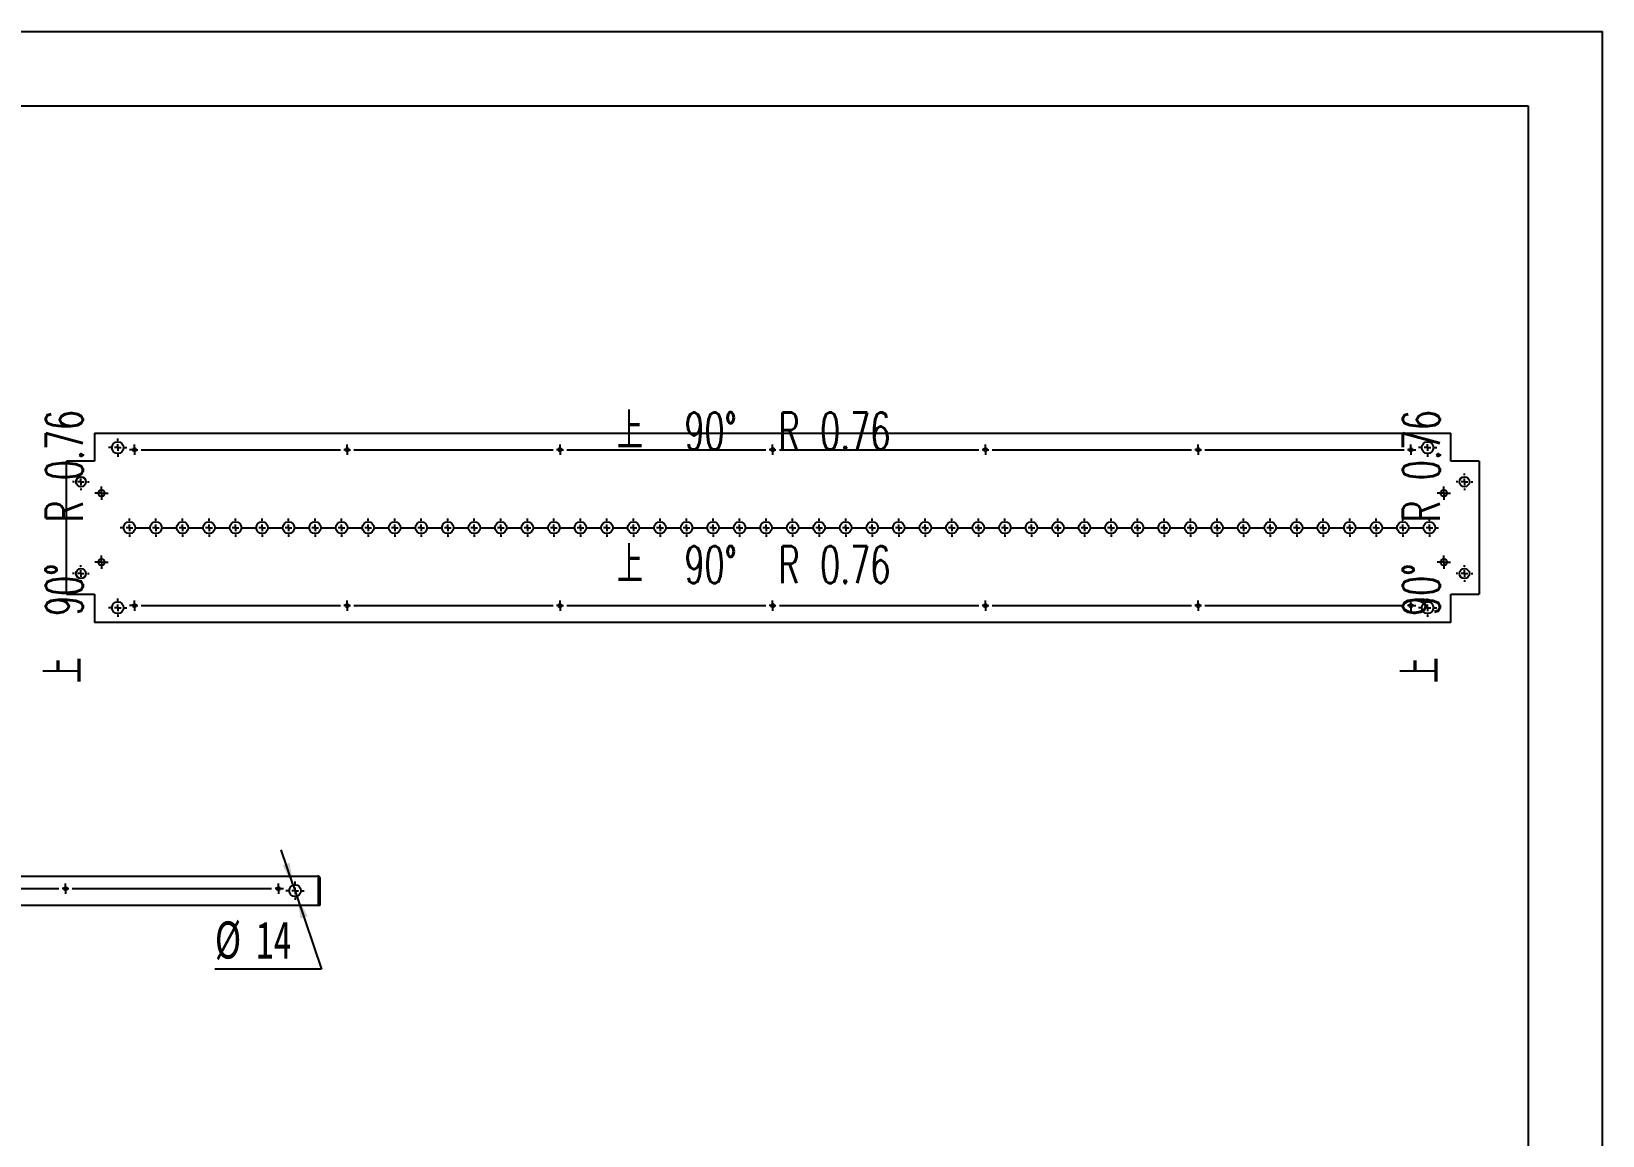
# Model space of a CAD drawing. Extents: x 0 to 3739, y 0 to 2644.
# Drawn here: x 1859 to 3739, y 1322 to 2644 of the extents above; entities that cross this region are included whole.
import ezdxf

# ---------------------------------------------------------------- set-up
doc = ezdxf.new("R2010")
doc.units = 0
doc.header["$LTSCALE"] = 8.902384
doc.layers.get('0').update_dxf_attribs({"linetype": 'CONTINUOUS'})
doc.layers.add('粗实线', color=7, linetype='CONTINUOUS')
doc.layers.add('细实线', color=7, linetype='CONTINUOUS')
doc.styles.add('SLDTEXTSTYLE6', font='TXT', dxfattribs={"width": 0.7})
doc.styles.add('SLDTEXTSTYLE7', font='TXT', dxfattribs={"width": 0.628571, "bigfont": 'bigfont'})
doc.dimstyles.new('SLDDIMSTYLE2', dxfattribs={"dimtxt": 44.511919, "dimasz": 26.707151, "dimexe": 0, "dimexo": 0.0625, "dimgap": 11.12798, "dimtad": 0, "dimtih": 1, "dimtoh": 1, "dimdec": 1, "dimrnd": 1e-09, "dimzin": 12, "dimtxsty": 'SLDTEXTSTYLE6', "dimsah": 1, "dimcen": 0, "dimazin": 3, "dimtfac": 1, "dimtdec": 1, "dimtmove": 0, "dimatfit": 3, "dimtolj": 1, "dimtzin": 12})

# ---------------------------------------------------------------- blocks, each defined once
blk = doc.blocks.new('_D_17')
at = {"layer": '细实线'}
for p, q in [((2172, 1621.8), (2157.7, 1664)), ((2172, 1621.8), (2176.4, 1608.6)), ((2176.4, 1608.6), (2205.9, 1521.1)), ((2205.9, 1521.1), (2078.2, 1521.1))]:
    blk.add_line(p, q, dxfattribs=at)
for points in [[(2172, 1621.8), (2167.7, 1648.6), (2159.2, 1645.7)], [(2176.4, 1608.6), (2180.8, 1581.8), (2189.2, 1584.7)]]:
    blk.add_solid(points, dxfattribs=at)
at = {"layer": '细实线', "char_height": 44.51, "attachment_point": 1, "style": 'SLDTEXTSTYLE6'}
for s, insert in [('%%c', (2078.2, 1578.5)), ('14', (2127.4, 1578.5))]:
    blk.add_mtext(s, dxfattribs=dict(at, insert=insert))
blk = doc.blocks.new('SW_CENTERMARKSYMBOL_8')
at = {"layer": '细实线', "color": 0}
for p, q in [((-8, 0), (-11, 0)), ((0, 0), (-4, 0)), ((0, 8), (0, 11)), ((0, 0), (0, 4)), ((0, 0), (0, -4)), ((0, 0), (4, 0)), ((8, 0), (11, 0)), ((0, -8), (0, -11))]:
    blk.add_line(p, q, dxfattribs=at)
blk = doc.blocks.new('SW_CENTERMARKSYMBOL_9')
at = {"layer": '细实线', "color": 0}
for p, q in [((-258.6, 0), (-260.7, 0)), ((-254.6, 0), (-258.6, 0)), ((-254.6, 4), (-254.6, 6.1)), ((-254.6, 0), (-254.6, 4)), ((-254.6, 0), (-254.6, -4)), ((-254.6, 0), (-250.6, 0)), ((-246.6, 0), (-8, 0)), ((0, 0), (-4, 0)), ((0, 4), (0, 6.1)), ((0, 0), (0, 4)), ((0, 0), (0, -4)), ((0, 0), (4, 0)), ((8, 0), (246.6, 0)), ((254.6, 0), (250.6, 0)), ((254.6, 4), (254.6, 6.1)), ((254.6, 0), (254.6, 4)), ((254.6, 0), (254.6, -4)), ((254.6, 0), (258.6, 0)), ((262.6, 0), (501.2, 0)), ((509.2, 0), (505.2, 0)), ((509.2, 4), (509.2, 6.1)), ((509.2, 0), (509.2, 4)), ((509.2, 0), (509.2, -4)), ((509.2, 0), (513.2, 0)), ((517.2, 0), (755.7, 0)), ((763.7, 0), (759.7, 0)), ((763.7, 4), (763.7, 6.1)), ((763.7, 0), (763.7, 4)), ((763.7, 0), (763.7, -4)), ((763.7, 0), (767.7, 0)), ((771.7, 0), (1010.3, 0)), ((1018.3, 0), (1014.3, 0)), ((1018.3, 4), (1018.3, 6.1)), ((1018.3, 0), (1018.3, 4)), ((1018.3, 0), (1018.3, -4)), ((1018.3, 0), (1022.3, 0)), ((1026.3, 0), (1264.9, 0)), ((1272.9, 0), (1268.9, 0)), ((1272.9, 4), (1272.9, 6.1)), ((1272.9, 0), (1272.9, 4)), ((1272.9, 0), (1272.9, -4)), ((1272.9, 0), (1276.9, 0)), ((1276.9, 0), (1279, 0)), ((-254.6, -4), (-254.6, -6.1)), ((0, -4), (0, -6.1)), ((254.6, -4), (254.6, -6.1)), ((509.2, -4), (509.2, -6.1)), ((763.7, -4), (763.7, -6.1)), ((1018.3, -4), (1018.3, -6.1)), ((1272.9, -4), (1272.9, -6.1))]:
    blk.add_line(p, q, dxfattribs=at)
blk = doc.blocks.new('SW_CENTERMARKSYMBOL_10')
at = {"layer": '细实线', "color": 0}
for p, q in [((-39.75, 0), (-42.75, 0)), ((-31.75, 0), (-35.75, 0)), ((-31.75, 8), (-31.75, 11)), ((-31.75, 0), (-31.75, 4)), ((-31.75, 0), (-31.75, -4)), ((-31.75, 0), (-27.75, 0)), ((-23.75, 0), (-8, 0)), ((0, 0), (-4, 0)), ((0, 8), (0, 11)), ((0, 0), (0, 4)), ((0, 0), (0, -4)), ((0, 0), (4, 0)), ((8, 0), (23.75, 0)), ((31.75, 0), (27.75, 0)), ((31.75, 8), (31.75, 11)), ((31.75, 0), (31.75, 4)), ((31.75, 0), (31.75, -4)), ((31.75, 0), (35.75, 0)), ((39.75, 0), (55.5, 0)), ((63.5, 0), (59.5, 0)), ((63.5, 8), (63.5, 11)), ((63.5, 0), (63.5, 4)), ((63.5, 0), (63.5, -4)), ((63.5, 0), (67.5, 0)), ((71.5, 0), (87.25, 0)), ((95.25, 0), (91.25, 0)), ((95.25, 8), (95.25, 11)), ((95.25, 0), (95.25, 4)), ((95.25, 0), (95.25, -4)), ((95.25, 0), (99.25, 0)), ((103.25, 0), (119, 0)), ((127, 0), (123, 0)), ((127, 8), (127, 11)), ((127, 0), (127, 4)), ((127, 0), (127, -4)), ((127, 0), (131, 0)), ((135, 0), (150.75, 0)), ((158.75, 0), (154.75, 0)), ((158.75, 8), (158.75, 11)), ((158.75, 0), (158.75, 4)), ((158.75, 0), (158.75, -4)), ((158.75, 0), (162.75, 0)), ((166.75, 0), (182.5, 0)), ((190.5, 0), (186.5, 0)), ((190.5, 8), (190.5, 11)), ((190.5, 0), (190.5, 4)), ((190.5, 0), (190.5, -4)), ((190.5, 0), (194.5, 0)), ((198.5, 0), (214.25, 0)), ((222.25, 0), (218.25, 0)), ((222.25, 8), (222.25, 11)), ((222.25, 0), (222.25, 4)), ((222.25, 0), (222.25, -4)), ((222.25, 0), (226.25, 0)), ((230.25, 0), (246, 0)), ((254, 0), (250, 0)), ((254, 8), (254, 11)), ((254, 0), (254, 4)), ((254, 0), (254, -4)), ((254, 0), (258, 0)), ((262, 0), (277.75, 0)), ((285.75, 0), (281.75, 0)), ((285.75, 8), (285.75, 11)), ((285.75, 0), (285.75, 4)), ((285.75, 0), (285.75, -4)), ((285.75, 0), (289.75, 0)), ((293.75, 0), (309.5, 0)), ((317.5, 0), (313.5, 0)), ((317.5, 8), (317.5, 11)), ((317.5, 0), (317.5, 4)), ((317.5, 0), (317.5, -4)), ((317.5, 0), (321.5, 0)), ((325.5, 0), (341.25, 0)), ((349.25, 0), (345.25, 0)), ((349.25, 8), (349.25, 11)), ((349.25, 0), (349.25, 4)), ((349.25, 0), (349.25, -4)), ((349.25, 0), (353.25, 0)), ((357.25, 0), (373, 0)), ((381, 0), (377, 0)), ((381, 8), (381, 11)), ((381, 0), (381, 4)), ((381, 0), (381, -4)), ((381, 0), (385, 0)), ((389, 0), (404.75, 0)), ((412.75, 0), (408.75, 0)), ((412.75, 8), (412.75, 11)), ((412.75, 0), (412.75, 4)), ((412.75, 0), (412.75, -4)), ((412.75, 0), (416.75, 0)), ((420.75, 0), (436.5, 0)), ((444.5, 0), (440.5, 0)), ((444.5, 8), (444.5, 11)), ((444.5, 0), (444.5, 4)), ((444.5, 0), (444.5, -4)), ((444.5, 0), (448.5, 0)), ((452.5, 0), (468.25, 0)), ((476.25, 0), (472.25, 0)), ((476.25, 8), (476.25, 11)), ((476.25, 0), (476.25, 4)), ((476.25, 0), (476.25, -4)), ((476.25, 0), (480.25, 0)), ((484.25, 0), (500, 0)), ((508, 0), (504, 0)), ((508, 8), (508, 11)), ((508, 0), (508, 4)), ((508, 0), (508, -4)), ((508, 0), (512, 0)), ((516, 0), (531.75, 0)), ((539.75, 0), (535.75, 0)), ((539.75, 8), (539.75, 11)), ((539.75, 0), (539.75, 4)), ((539.75, 0), (539.75, -4)), ((539.75, 0), (543.75, 0)), ((547.75, 0), (563.5, 0)), ((571.5, 0), (567.5, 0)), ((571.5, 8), (571.5, 11)), ((571.5, 0), (571.5, 4)), ((571.5, 0), (571.5, -4)), ((571.5, 0), (575.5, 0)), ((579.5, 0), (595.25, 0)), ((603.25, 0), (599.25, 0)), ((603.25, 8), (603.25, 11)), ((603.25, 0), (603.25, 4)), ((603.25, 0), (603.25, -4)), ((603.25, 0), (607.25, 0)), ((611.25, 0), (627, 0)), ((635, 0), (631, 0)), ((635, 8), (635, 11)), ((635, 0), (635, 4)), ((635, 0), (635, -4)), ((635, 0), (639, 0)), ((643, 0), (658.75, 0)), ((666.75, 0), (662.75, 0)), ((666.75, 8), (666.75, 11)), ((666.75, 0), (666.75, 4)), ((666.75, 0), (666.75, -4)), ((666.75, 0), (670.75, 0)), ((674.75, 0), (690.5, 0)), ((698.5, 0), (694.5, 0)), ((698.5, 8), (698.5, 11)), ((698.5, 0), (698.5, 4)), ((698.5, 0), (698.5, -4)), ((698.5, 0), (702.5, 0)), ((706.5, 0), (722.25, 0)), ((730.25, 0), (726.25, 0)), ((730.25, 8), (730.25, 11)), ((730.25, 0), (730.25, 4)), ((730.25, 0), (730.25, -4)), ((730.25, 0), (734.25, 0)), ((738.25, 0), (754, 0)), ((762, 0), (758, 0)), ((762, 8), (762, 11)), ((762, 0), (762, 4)), ((762, 0), (762, -4)), ((762, 0), (766, 0)), ((770, 0), (785.75, 0)), ((793.75, 0), (789.75, 0)), ((793.75, 8), (793.75, 11)), ((793.75, 0), (793.75, 4)), ((793.75, 0), (793.75, -4)), ((793.75, 0), (797.75, 0)), ((801.75, 0), (817.5, 0)), ((825.5, 0), (821.5, 0)), ((825.5, 8), (825.5, 11)), ((825.5, 0), (825.5, 4)), ((825.5, 0), (825.5, -4)), ((825.5, 0), (829.5, 0)), ((833.5, 0), (849.25, 0)), ((857.25, 0), (853.25, 0)), ((857.25, 8), (857.25, 11)), ((857.25, 0), (857.25, 4)), ((857.25, 0), (857.25, -4)), ((857.25, 0), (861.25, 0)), ((865.25, 0), (881, 0)), ((889, 0), (885, 0)), ((889, 8), (889, 11)), ((889, 0), (889, 4)), ((889, 0), (889, -4)), ((889, 0), (893, 0)), ((897, 0), (912.75, 0)), ((920.75, 0), (916.75, 0)), ((920.75, 8), (920.75, 11)), ((920.75, 0), (920.75, 4)), ((920.75, 0), (920.75, -4)), ((920.75, 0), (924.75, 0)), ((928.75, 0), (944.5, 0)), ((952.5, 0), (948.5, 0)), ((952.5, 8), (952.5, 11)), ((952.5, 0), (952.5, 4)), ((952.5, 0), (952.5, -4)), ((952.5, 0), (956.5, 0)), ((960.5, 0), (976.25, 0)), ((984.25, 0), (980.25, 0)), ((984.25, 8), (984.25, 11)), ((984.25, 0), (984.25, 4)), ((984.25, 0), (984.25, -4)), ((984.25, 0), (988.25, 0)), ((992.25, 0), (1008, 0)), ((1016, 0), (1012, 0)), ((1016, 8), (1016, 11)), ((1016, 0), (1016, 4)), ((1016, 0), (1016, -4)), ((1016, 0), (1020, 0)), ((1024, 0), (1039.75, 0)), ((1047.75, 0), (1043.75, 0)), ((1047.75, 8), (1047.75, 11)), ((1047.75, 0), (1047.75, 4)), ((1047.75, 0), (1047.75, -4)), ((1047.75, 0), (1051.75, 0)), ((1055.75, 0), (1071.5, 0)), ((1079.5, 0), (1075.5, 0)), ((1079.5, 8), (1079.5, 11)), ((1079.5, 0), (1079.5, 4)), ((1079.5, 0), (1079.5, -4)), ((1079.5, 0), (1083.5, 0)), ((1087.5, 0), (1103.25, 0)), ((1111.25, 0), (1107.25, 0)), ((1111.25, 8), (1111.25, 11)), ((1111.25, 0), (1111.25, 4)), ((1111.25, 0), (1111.25, -4)), ((1111.25, 0), (1115.25, 0)), ((1119.25, 0), (1135, 0)), ((1143, 0), (1139, 0)), ((1143, 8), (1143, 11)), ((1143, 0), (1143, 4)), ((1143, 0), (1143, -4)), ((1143, 0), (1147, 0)), ((1151, 0), (1166.75, 0)), ((1174.75, 0), (1170.75, 0)), ((1174.75, 8), (1174.75, 11)), ((1174.75, 0), (1174.75, 4)), ((1174.75, 0), (1174.75, -4)), ((1174.75, 0), (1178.75, 0)), ((1182.75, 0), (1198.5, 0)), ((1206.5, 0), (1202.5, 0)), ((1206.5, 8), (1206.5, 11)), ((1206.5, 0), (1206.5, 4)), ((1206.5, 0), (1206.5, -4)), ((1206.5, 0), (1210.5, 0)), ((1214.5, 0), (1230.25, 0)), ((1238.25, 0), (1234.25, 0)), ((1238.25, 8), (1238.25, 11)), ((1238.25, 0), (1238.25, 4)), ((1238.25, 0), (1238.25, -4)), ((1238.25, 0), (1242.25, 0)), ((1246.25, 0), (1262, 0)), ((1270, 0), (1266, 0)), ((1270, 8), (1270, 11)), ((1270, 0), (1270, 4)), ((1270, 0), (1270, -4)), ((1270, 0), (1274, 0)), ((1278, 0), (1293.75, 0)), ((1301.75, 0), (1297.75, 0)), ((1301.75, 8), (1301.75, 11)), ((1301.75, 0), (1301.75, 4)), ((1301.75, 0), (1301.75, -4)), ((1301.75, 0), (1305.75, 0)), ((1309.75, 0), (1325.5, 0)), ((1333.5, 0), (1329.5, 0)), ((1333.5, 8), (1333.5, 11)), ((1333.5, 0), (1333.5, 4)), ((1333.5, 0), (1333.5, -4)), ((1333.5, 0), (1337.5, 0)), ((1341.5, 0), (1357.25, 0)), ((1365.25, 0), (1361.25, 0)), ((1365.25, 8), (1365.25, 11)), ((1365.25, 0), (1365.25, 4)), ((1365.25, 0), (1365.25, -4)), ((1365.25, 0), (1369.25, 0)), ((1373.25, 0), (1389, 0)), ((1397, 0), (1393, 0)), ((1397, 8), (1397, 11)), ((1397, 0), (1397, 4)), ((1397, 0), (1397, -4)), ((1397, 0), (1401, 0)), ((1405, 0), (1420.75, 0)), ((1428.75, 0), (1424.75, 0)), ((1428.75, 8), (1428.75, 11)), ((1428.75, 0), (1428.75, 4)), ((1428.75, 0), (1428.75, -4)), ((1428.75, 0), (1432.75, 0)), ((1436.75, 0), (1452.5, 0)), ((1460.5, 0), (1456.5, 0)), ((1460.5, 8), (1460.5, 11)), ((1460.5, 0), (1460.5, 4)), ((1460.5, 0), (1460.5, -4)), ((1460.5, 0), (1464.5, 0)), ((1468.5, 0), (1484.25, 0)), ((1492.25, 0), (1488.25, 0)), ((1492.25, 8), (1492.25, 11)), ((1492.25, 0), (1492.25, 4)), ((1492.25, 0), (1492.25, -4)), ((1492.25, 0), (1496.25, 0)), ((1500.25, 0), (1516, 0)), ((1524, 0), (1520, 0)), ((1524, 8), (1524, 11)), ((1524, 0), (1524, 4)), ((1524, 0), (1524, -4)), ((1524, 0), (1528, 0)), ((1532, 0), (1535, 0)), ((-31.75, -8), (-31.75, -11)), ((0, -8), (0, -11)), ((31.75, -8), (31.75, -11)), ((63.5, -8), (63.5, -11)), ((95.25, -8), (95.25, -11)), ((127, -8), (127, -11)), ((158.75, -8), (158.75, -11)), ((190.5, -8), (190.5, -11)), ((222.25, -8), (222.25, -11)), ((254, -8), (254, -11)), ((285.75, -8), (285.75, -11)), ((317.5, -8), (317.5, -11)), ((349.25, -8), (349.25, -11)), ((381, -8), (381, -11)), ((412.75, -8), (412.75, -11)), ((444.5, -8), (444.5, -11)), ((476.25, -8), (476.25, -11)), ((508, -8), (508, -11)), ((539.75, -8), (539.75, -11)), ((571.5, -8), (571.5, -11)), ((603.25, -8), (603.25, -11)), ((635, -8), (635, -11)), ((666.75, -8), (666.75, -11)), ((698.5, -8), (698.5, -11)), ((730.25, -8), (730.25, -11)), ((762, -8), (762, -11)), ((793.75, -8), (793.75, -11)), ((825.5, -8), (825.5, -11)), ((857.25, -8), (857.25, -11)), ((889, -8), (889, -11)), ((920.75, -8), (920.75, -11)), ((952.5, -8), (952.5, -11)), ((984.25, -8), (984.25, -11)), ((1016, -8), (1016, -11)), ((1047.75, -8), (1047.75, -11)), ((1079.5, -8), (1079.5, -11)), ((1111.25, -8), (1111.25, -11)), ((1143, -8), (1143, -11)), ((1174.75, -8), (1174.75, -11)), ((1206.5, -8), (1206.5, -11)), ((1238.25, -8), (1238.25, -11)), ((1270, -8), (1270, -11)), ((1301.75, -8), (1301.75, -11)), ((1333.5, -8), (1333.5, -11)), ((1365.25, -8), (1365.25, -11)), ((1397, -8), (1397, -11)), ((1428.75, -8), (1428.75, -11)), ((1460.5, -8), (1460.5, -11)), ((1492.25, -8), (1492.25, -11)), ((1524, -8), (1524, -11))]:
    blk.add_line(p, q, dxfattribs=at)
blk = doc.blocks.new('SW_CENTERMARKSYMBOL_11')
at = {"layer": '细实线', "color": 0}
for p, q in [((-4, 0), (-8, 0)), ((0, 0), (-4, 0)), ((0, 4), (0, 8)), ((0, 0), (0, 4)), ((0, 0), (0, -4)), ((0, 0), (4, 0)), ((4, 0), (8, 0)), ((0, -4), (0, -8))]:
    blk.add_line(p, q, dxfattribs=at)
blk = doc.blocks.new('SW_CENTERMARKSYMBOL_12')
at = {"layer": '细实线', "color": 0}
for p, q in [((-4, 0), (-8, 0)), ((0, 0), (-4, 0)), ((0, 4), (0, 8)), ((0, 0), (0, 4)), ((0, 0), (0, -4)), ((0, 0), (4, 0)), ((4, 0), (8, 0)), ((0, -4), (0, -8))]:
    blk.add_line(p, q, dxfattribs=at)
blk = doc.blocks.new('SW_CENTERMARKSYMBOL_13')
at = {"layer": '细实线', "color": 0}
for p, q in [((-4, 0), (-8, 0)), ((0, 0), (-4, 0)), ((0, 4), (0, 8)), ((0, 0), (0, 4)), ((0, 0), (0, -4)), ((0, 0), (4, 0)), ((4, 0), (8, 0)), ((0, -4), (0, -8))]:
    blk.add_line(p, q, dxfattribs=at)
blk = doc.blocks.new('SW_CENTERMARKSYMBOL_14')
at = {"layer": '细实线', "color": 0}
for p, q in [((-4, 0), (-8, 0)), ((0, 0), (-4, 0)), ((0, 4), (0, 8)), ((0, 0), (0, 4)), ((0, 0), (0, -4)), ((0, 0), (4, 0)), ((4, 0), (8, 0)), ((0, -4), (0, -8))]:
    blk.add_line(p, q, dxfattribs=at)
blk = doc.blocks.new('SW_CENTERMARKSYMBOL_15')
at = {"layer": '细实线', "color": 0}
for p, q in [((-8, 0), (-10, 0)), ((0, 0), (-4, 0)), ((0, 8), (0, 10)), ((0, 0), (0, 4)), ((0, 0), (0, -4)), ((0, 0), (4, 0)), ((8, 0), (10, 0)), ((0, -8), (0, -10))]:
    blk.add_line(p, q, dxfattribs=at)
blk = doc.blocks.new('SW_CENTERMARKSYMBOL_16')
at = {"layer": '细实线', "color": 0}
for p, q in [((-8, 0), (-10, 0)), ((0, 0), (-4, 0)), ((0, 8), (0, 10)), ((0, 0), (0, 4)), ((0, 0), (0, -4)), ((0, 0), (4, 0)), ((8, 0), (10, 0)), ((0, -8), (0, -10))]:
    blk.add_line(p, q, dxfattribs=at)
blk = doc.blocks.new('SW_CENTERMARKSYMBOL_17')
at = {"layer": '细实线', "color": 0}
for p, q in [((-8, 0), (-11, 0)), ((0, 0), (-4, 0)), ((0, 8), (0, 11)), ((0, 0), (0, 4)), ((0, 0), (0, -4)), ((0, 0), (4, 0)), ((8, 0), (11, 0)), ((0, -8), (0, -11))]:
    blk.add_line(p, q, dxfattribs=at)
blk = doc.blocks.new('SW_CENTERMARKSYMBOL_18')
at = {"layer": '细实线', "color": 0}
for p, q in [((-8, 0), (-11, 0)), ((0, 0), (-4, 0)), ((0, 8), (0, 11)), ((0, 0), (0, 4)), ((0, 0), (0, -4)), ((0, 0), (4, 0)), ((8, 0), (11, 0)), ((0, -8), (0, -11))]:
    blk.add_line(p, q, dxfattribs=at)
blk = doc.blocks.new('SW_CENTERMARKSYMBOL_19')
at = {"layer": '细实线', "color": 0}
for p, q in [((-1276.9, 0), (-1279, 0)), ((-1272.9, 0), (-1276.9, 0)), ((-1272.9, 4), (-1272.9, 6.1)), ((-1272.9, 0), (-1272.9, 4)), ((-1272.9, 0), (-1272.9, -4)), ((-1272.9, 0), (-1268.9, 0)), ((-1264.9, 0), (-1026.3, 0)), ((-1018.3, 0), (-1022.3, 0)), ((-1018.3, 4), (-1018.3, 6.1)), ((-1018.3, 0), (-1018.3, 4)), ((-1018.3, 0), (-1018.3, -4)), ((-1018.3, 0), (-1014.3, 0)), ((-1010.3, 0), (-771.7, 0)), ((-763.7, 0), (-767.7, 0)), ((-763.7, 4), (-763.7, 6.1)), ((-763.7, 0), (-763.7, 4)), ((-763.7, 0), (-763.7, -4)), ((-763.7, 0), (-759.7, 0)), ((-755.7, 0), (-517.2, 0)), ((-509.2, 0), (-513.2, 0)), ((-509.2, 4), (-509.2, 6.1)), ((-509.2, 0), (-509.2, 4)), ((-509.2, 0), (-509.2, -4)), ((-509.2, 0), (-505.2, 0)), ((-501.2, 0), (-262.6, 0)), ((-254.6, 0), (-258.6, 0)), ((-254.6, 4), (-254.6, 6.1)), ((-254.6, 0), (-254.6, 4)), ((-254.6, 0), (-254.6, -4)), ((-254.6, 0), (-250.6, 0)), ((-246.6, 0), (-8, 0)), ((0, 0), (-4, 0)), ((0, 4), (0, 6.1)), ((0, 0), (0, 4)), ((0, 0), (0, -4)), ((0, 0), (4, 0)), ((8, 0), (246.6, 0)), ((254.6, 0), (250.6, 0)), ((254.6, 4), (254.6, 6.1)), ((254.6, 0), (254.6, 4)), ((254.6, 0), (254.6, -4)), ((254.6, 0), (258.6, 0)), ((258.6, 0), (260.7, 0)), ((-1272.9, -4), (-1272.9, -6.1)), ((-1018.3, -4), (-1018.3, -6.1)), ((-763.7, -4), (-763.7, -6.1)), ((-509.2, -4), (-509.2, -6.1)), ((-254.6, -4), (-254.6, -6.1)), ((0, -4), (0, -6.1)), ((254.6, -4), (254.6, -6.1))]:
    blk.add_line(p, q, dxfattribs=at)
blk = doc.blocks.new('SW_CENTERMARKSYMBOL_20')
at = {"layer": '细实线', "color": 0}
for p, q in [((-8, 0), (-10, 0)), ((0, 0), (-4, 0)), ((0, 8), (0, 10)), ((0, 0), (0, 4)), ((0, 0), (0, -4)), ((0, 0), (4, 0)), ((8, 0), (10, 0)), ((0, -8), (0, -10))]:
    blk.add_line(p, q, dxfattribs=at)
blk = doc.blocks.new('SW_CENTERMARKSYMBOL_21')
at = {"layer": '细实线', "color": 0}
for p, q in [((-8, 0), (-10, 0)), ((0, 0), (-4, 0)), ((0, 8), (0, 10)), ((0, 0), (0, 4)), ((0, 0), (0, -4)), ((0, 0), (4, 0)), ((8, 0), (10, 0)), ((0, -8), (0, -10))]:
    blk.add_line(p, q, dxfattribs=at)
blk = doc.blocks.new('SW_CENTERMARKSYMBOL_22')
at = {"layer": '细实线', "color": 0}
for p, q in [((-8, 0), (-11, 0)), ((0, 0), (-4, 0)), ((0, 8), (0, 11)), ((0, 0), (0, 4)), ((0, 0), (0, -4)), ((0, 0), (4, 0)), ((8, 0), (11, 0)), ((0, -8), (0, -11))]:
    blk.add_line(p, q, dxfattribs=at)
blk = doc.blocks.new('SW_CENTERMARKSYMBOL_23')
at = {"layer": '细实线', "color": 0}
for p, q in [((-8, 0), (-11, 0)), ((0, 0), (-4, 0)), ((0, 8), (0, 11)), ((0, 0), (0, 4)), ((0, 0), (0, -4)), ((0, 0), (4, 0)), ((8, 0), (11, 0)), ((0, -8), (0, -11))]:
    blk.add_line(p, q, dxfattribs=at)
blk = doc.blocks.new('SW_CENTERMARKSYMBOL_24')
at = {"layer": '细实线', "color": 0}
for p, q in [((-1276.9, 0), (-1279, 0)), ((-1272.9, 0), (-1276.9, 0)), ((-1272.9, 4), (-1272.9, 6.1)), ((-1272.9, 0), (-1272.9, 4)), ((-1272.9, 0), (-1272.9, -4)), ((-1272.9, 0), (-1268.9, 0)), ((-1264.9, 0), (-1026.3, 0)), ((-1018.3, 0), (-1022.3, 0)), ((-1018.3, 4), (-1018.3, 6.1)), ((-1018.3, 0), (-1018.3, 4)), ((-1018.3, 0), (-1018.3, -4)), ((-1018.3, 0), (-1014.3, 0)), ((-1010.3, 0), (-771.7, 0)), ((-763.7, 0), (-767.7, 0)), ((-763.7, 4), (-763.7, 6.1)), ((-763.7, 0), (-763.7, 4)), ((-763.7, 0), (-763.7, -4)), ((-763.7, 0), (-759.7, 0)), ((-755.7, 0), (-517.2, 0)), ((-509.2, 0), (-513.2, 0)), ((-509.2, 4), (-509.2, 6.1)), ((-509.2, 0), (-509.2, 4)), ((-509.2, 0), (-509.2, -4)), ((-509.2, 0), (-505.2, 0)), ((-501.2, 0), (-262.6, 0)), ((-254.6, 0), (-258.6, 0)), ((-254.6, 4), (-254.6, 6.1)), ((-254.6, 0), (-254.6, 4)), ((-254.6, 0), (-254.6, -4)), ((-254.6, 0), (-250.6, 0)), ((-246.6, 0), (-8, 0)), ((0, 0), (-4, 0)), ((0, 4), (0, 6.1)), ((0, 0), (0, 4)), ((0, 0), (0, -4)), ((0, 0), (4, 0)), ((8, 0), (246.6, 0)), ((254.6, 0), (250.6, 0)), ((254.6, 4), (254.6, 6.1)), ((254.6, 0), (254.6, 4)), ((254.6, 0), (254.6, -4)), ((254.6, 0), (258.6, 0)), ((258.6, 0), (260.7, 0)), ((-1272.9, -4), (-1272.9, -6.1)), ((-1018.3, -4), (-1018.3, -6.1)), ((-763.7, -4), (-763.7, -6.1)), ((-509.2, -4), (-509.2, -6.1)), ((-254.6, -4), (-254.6, -6.1)), ((0, -4), (0, -6.1)), ((254.6, -4), (254.6, -6.1))]:
    blk.add_line(p, q, dxfattribs=at)

msp = doc.modelspace()

# ---------------------------------------------------------------- linework, layer by layer
at = {"color": 7, "linetype": 'CONTINUOUS'}
for p, q in [((1934.02, 2163.17), (1934.02, 2129.62)), ((1934.02, 2163.17), (3557.58, 2163.17)), ((3557.58, 2129.62), (3557.58, 2163.17)), ((1900.47, 1970.06), (1900.47, 2129.62)), ((1934.02, 2129.62), (1900.47, 2129.62)), ((3591.13, 2129.62), (3557.58, 2129.62)), ((3591.13, 2129.62), (3591.13, 1970.06)), ((1900.47, 1970.06), (1934.02, 1970.06)), ((1934.02, 1970.06), (1934.02, 1936.51)), ((3557.58, 1970.06), (3591.13, 1970.06)), ((3557.58, 1936.51), (3557.58, 1970.06)), ((3557.58, 1936.51), (1934.02, 1936.51)), ((579.36, 1632.7), (2201.54, 1632.7)), ((2202.23, 1630.04), (2202.23, 1597.7)), ((2202.3, 1597.7), (2202.3, 1630.04)), ((2202.3, 1630.04), (2204.2, 1630.04)), ((2204.2, 1597.7), (2204.2, 1630.04)), ((578.67, 1597.7), (2202.23, 1597.7)), ((2202.3, 1597.7), (2204.2, 1597.7))]:
    msp.add_line(p, q, dxfattribs=at)
for centre, radius in [((1962.05, 2145.67), 7), ((1982.05, 2143.17), 2.1), ((2236.64, 2143.17), 2.1), ((2491.22, 2143.17), 2.1), ((2745.8, 2143.17), 2.1), ((3000.39, 2143.17), 2.1), ((3254.97, 2143.17), 2.1), ((3509.55, 2143.17), 2.1), ((3529.55, 2145.67), 7), ((1917.97, 2104.79), 6), ((3573.63, 2104.79), 6), ((1942.55, 2091.09), 4), ((3549.05, 2091.09), 4), ((1975.95, 2049.84), 7), ((2007.7, 2049.84), 7), ((2039.45, 2049.84), 7), ((2071.2, 2049.84), 7), ((2102.95, 2049.84), 7), ((2134.7, 2049.84), 7), ((2166.45, 2049.84), 7), ((2198.2, 2049.84), 7), ((2229.95, 2049.84), 7), ((2261.7, 2049.84), 7), ((2293.45, 2049.84), 7), ((2325.2, 2049.84), 7), ((2356.95, 2049.84), 7), ((2388.7, 2049.84), 7), ((2420.45, 2049.84), 7), ((2452.2, 2049.84), 7), ((2483.95, 2049.84), 7), ((2515.7, 2049.84), 7), ((2547.45, 2049.84), 7), ((2579.2, 2049.84), 7), ((2610.95, 2049.84), 7), ((2642.7, 2049.84), 7), ((2674.45, 2049.84), 7), ((2706.2, 2049.84), 7), ((2737.95, 2049.84), 7), ((2769.7, 2049.84), 7), ((2801.45, 2049.84), 7), ((2833.2, 2049.84), 7), ((2864.95, 2049.84), 7), ((2896.7, 2049.84), 7), ((2928.45, 2049.84), 7), ((2960.2, 2049.84), 7), ((2991.95, 2049.84), 7), ((3023.7, 2049.84), 7), ((3055.45, 2049.84), 7), ((3087.2, 2049.84), 7), ((3118.95, 2049.84), 7), ((3150.7, 2049.84), 7), ((3182.45, 2049.84), 7), ((3214.2, 2049.84), 7), ((3245.95, 2049.84), 7), ((3277.7, 2049.84), 7), ((3309.45, 2049.84), 7), ((3341.2, 2049.84), 7), ((3372.95, 2049.84), 7), ((3404.7, 2049.84), 7), ((3436.45, 2049.84), 7), ((3468.2, 2049.84), 7), ((3499.95, 2049.84), 7), ((3531.7, 2049.84), 7), ((1942.55, 2008.59), 4), ((3549.05, 2008.59), 4), ((1917.97, 1994.89), 6), ((3573.63, 1994.89), 6), ((1962.05, 1954.01), 7), ((1982.05, 1956.51), 2.1), ((2236.64, 1956.51), 2.1), ((2491.22, 1956.51), 2.1), ((2745.8, 1956.51), 2.1), ((3000.39, 1956.51), 2.1), ((3254.97, 1956.51), 2.1), ((3509.55, 1956.51), 2.1), ((3529.55, 1954.01), 7), ((1899.62, 1617.7), 2.1), ((2154.2, 1617.7), 2.1), ((2174.2, 1615.2), 7)]:
    msp.add_circle(centre, radius, dxfattribs=at)
for points, knots in [([(2201.54, 1632.7), (2201.6, 1632.7), (2201.66, 1632.63), (2201.77, 1632.36), (2201.83, 1632.16), (2201.95, 1631.67), (2202, 1631.37), (2202.12, 1630.73), (2202.17, 1630.38), (2202.23, 1630.04)], [0, 0, 0, 0, 0.25, 0.25, 0.5, 0.5, 0.75, 0.75, 1, 1, 1, 1]), ([(2204.2, 1630.04), (2204.2, 1630.38), (2204.13, 1630.73), (2203.87, 1631.37), (2203.67, 1631.67), (2203.18, 1632.16), (2202.88, 1632.36), (2202.24, 1632.63), (2201.89, 1632.7), (2201.54, 1632.7)], [0, 0, 0, 0, 0.25, 0.25, 0.5, 0.5, 0.75, 0.75, 1, 1, 1, 1]), ([(2202.3, 1630.04), (2202.3, 1630.14), (2202.28, 1630.29), (2202.19, 1630.41), (2202.16, 1630.45)], [0, 0, 0, 0, 0.6645413, 1, 1, 1, 1])]:
    msp.add_open_spline(points, degree=3, knots=knots, dxfattribs=at)
at = {"layer": '粗实线'}
for p, q in [((89.02, 2554.98), (3649.98, 2554.98)), ((3649.98, 2554.98), (3649.98, 89.02))]:
    msp.add_line(p, q, dxfattribs=at)
at = {"layer": '细实线'}
for p in [(0, 2644.01), (3739, 0)]:
    msp.add_line(p, (3739, 2644.01), dxfattribs=at)

# ---------------------------------------------------------------- block references
for name, p in [('SW_CENTERMARKSYMBOL_18', (1962.05, 2145.67)), ('SW_CENTERMARKSYMBOL_19', (3254.97, 2143.17)), ('SW_CENTERMARKSYMBOL_17', (3529.55, 2145.67)), ('SW_CENTERMARKSYMBOL_16', (1917.97, 2104.79)), ('SW_CENTERMARKSYMBOL_21', (3573.63, 2104.79)), ('SW_CENTERMARKSYMBOL_13', (1942.55, 2091.09)), ('SW_CENTERMARKSYMBOL_14', (3549.05, 2091.09)), ('SW_CENTERMARKSYMBOL_10', (2007.7, 2049.84)), ('SW_CENTERMARKSYMBOL_12', (1942.55, 2008.59)), ('SW_CENTERMARKSYMBOL_11', (3549.05, 2008.59)), ('SW_CENTERMARKSYMBOL_15', (1917.97, 1994.89)), ('SW_CENTERMARKSYMBOL_20', (3573.63, 1994.89)), ('SW_CENTERMARKSYMBOL_23', (1962.05, 1954.01)), ('SW_CENTERMARKSYMBOL_24', (3254.97, 1956.51)), ('SW_CENTERMARKSYMBOL_22', (3529.55, 1954.01)), ('SW_CENTERMARKSYMBOL_9', (881.29, 1617.7)), ('SW_CENTERMARKSYMBOL_8', (2174.2, 1615.2))]:
    msp.add_blockref(name, p, dxfattribs=at)

# ---------------------------------------------------------------- texts
at = {"color": 7, "linetype": 'CONTINUOUS', "char_height": 44.5119, "attachment_point": 2, "rotation": 90, "style": 'SLDTEXTSTYLE7'}
for insert in [(1875.78, 2027.19), (3499.86, 2027.19)]:
    msp.add_mtext('上  90°  R 0.76', dxfattribs=dict(at, insert=insert))
at = {"color": 7, "linetype": 'CONTINUOUS', "char_height": 44.5119, "attachment_point": 2, "style": 'SLDTEXTSTYLE7'}
for insert in [(2723.14, 2187.86), (2723.14, 2027.78)]:
    msp.add_mtext('上  90°  R 0.76', dxfattribs=dict(at, insert=insert))

# ---------------------------------------------------------------- dimensions: what is measured, and where the dimension line sits
at = {"layer": '细实线'}
dim = msp.add_diameter_dim_2p(p1=(2176.44, 1608.56), p2=(2171.97, 1621.83), dimstyle='SLDDIMSTYLE2', dxfattribs=at)
dim.commit()
dim.dimension.update_dxf_attribs({"geometry": '_D_17', "text_midpoint": (2128.7, 1551.48), "dimtype": 163})

doc.saveas('drawing.dxf')
